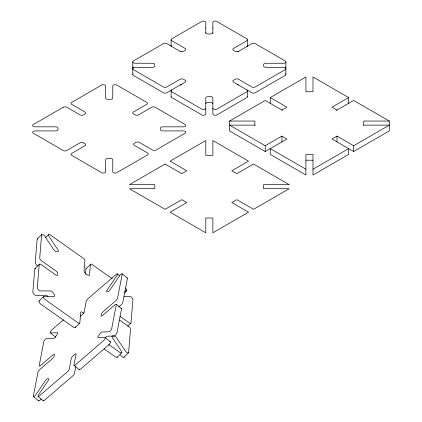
<?xml version="1.0" encoding="UTF-8"?>
<svg xmlns="http://www.w3.org/2000/svg" width="422" height="422" viewBox="0 0 422 422"><rect width="100%" height="100%" fill="white"/><g stroke="black" fill="none" stroke-linecap="round" stroke-linejoin="round"><path stroke-width="0.63" d="M75.438 326.57L75.385 327.219A2.358 1.055 45 0 1 73.454 327.214L40.649 303.993A2.358 1.055 45 0 1 39.051 302.062A2.358 1.055 45 0 1 39.446 300.881M85.476 274.263L85.893 269.099A2.358 1.055 45 0 1 86.652 268.571M75.765 366.671L74.488 373.301A2.358 0.733 -51.1 0 1 72.663 375.981L44.5 400.251A2.358 0.733 -51.1 0 1 43.181 400.314M37.284 239.031L41.757 234.553M45.476 237.67L48.609 234.537A2.358 1.055 45 0 1 50.36 234.933L83.166 258.153A2.358 1.055 45 0 1 84.891 260.738L84.052 271.072A2.358 1.055 45 0 0 85.771 273.656L87.597 274.949A2.358 1.055 45 0 0 89.527 274.949L90.366 264.62A2.358 1.055 45 0 1 92.297 264.62L112.289 278.773M34.889 268.682L39.362 264.204M39.072 301.044L43.545 296.566M86.062 268.714L90.535 264.235M75.221 327.604L79.695 323.125M124.443 293.026L126.679 290.79M127.734 326.285L130.862 323.152M117.147 357.302L121.62 352.824A2.358 1.055 45 0 0 121.336 351.136L112.416 337.742A2.358 1.055 45 0 1 112.563 335.912L113.929 335.917A2.358 1.055 45 0 1 116.514 337.742L125.434 351.136A2.358 1.055 45 0 0 127.402 352.824A2.358 1.055 45 0 0 128.626 352.428L130.509 329.223A2.358 1.055 45 0 0 128.784 326.639L119.653 320.177M123.994 357.281L128.467 352.803M63.485 319.829L52.043 329.688A2.358 0.733 -51.1 0 0 50.44 331.755A2.358 0.733 -51.1 0 0 50.498 332.905L57.403 332.779A2.358 0.733 -51.1 0 1 57.044 334.657L55.751 336.55A2.358 0.733 -51.1 0 1 53.536 338.46L46.631 338.586A2.358 0.733 -51.1 0 0 44.98 339.773A2.358 0.733 -51.1 0 0 43.772 341.831L39.183 365.663A2.358 0.733 -51.1 0 0 40.496 365.642L53.035 354.833A2.358 0.733 -51.1 0 1 54.348 354.812L54.095 356.136A2.358 0.733 -51.1 0 1 52.27 358.816L39.726 369.619A2.358 0.733 -51.1 0 0 37.906 372.299L33.312 396.137A2.358 0.733 -51.1 0 0 34.045 396.527A2.358 0.733 -51.1 0 0 35.807 394.765L45.402 380.676A2.358 0.733 -51.1 0 1 47.617 378.766L48.546 378.75A2.358 0.733 -51.1 0 1 48.187 380.628L38.592 394.712A2.358 0.733 -51.1 0 0 37.975 396.453A2.358 0.733 -51.1 0 0 39.262 396.026L67.43 371.756A2.358 0.733 -51.1 0 0 69.255 369.076L71.297 358.463A2.358 0.733 -51.1 0 1 73.122 355.788L74.689 354.438A2.358 0.733 -51.1 0 1 76.002 354.411L73.955 365.025A2.358 0.733 -51.1 0 0 75.269 365.004L103.432 340.733A2.358 0.733 -51.1 0 0 105.041 338.666A2.358 0.733 -51.1 0 0 104.978 337.51L98.178 337.637A2.358 0.733 -51.1 0 1 98.542 335.759L99.829 333.865A2.358 0.733 -51.1 0 1 102.045 331.956L108.844 331.834A2.358 0.733 -51.1 0 0 110.501 330.648A2.358 0.733 -51.1 0 0 111.703 328.59L116.298 304.753A2.358 0.733 -51.1 0 0 114.984 304.779L102.44 315.582A2.358 0.733 -51.1 0 1 101.127 315.609L101.385 314.284A2.358 0.733 -51.1 0 1 103.205 311.605L115.749 300.796A2.358 0.733 -51.1 0 0 117.574 298.122L122.164 274.284A2.358 0.733 -51.1 0 0 121.436 273.894A2.358 0.733 -51.1 0 0 119.669 275.65L110.073 289.74A2.358 0.733 -51.1 0 1 107.858 291.655L106.93 291.671A2.358 0.733 -51.1 0 1 107.293 289.793L116.883 275.703A2.358 0.733 -51.1 0 0 117.506 273.968A2.358 0.733 -51.1 0 0 116.214 274.395L88.05 298.665A2.358 0.733 -51.1 0 0 86.225 301.34L84.178 311.953A2.358 0.733 -51.1 0 1 82.359 314.633L80.787 315.983A2.358 0.733 -51.1 0 1 79.974 316.505M118.635 307.047L120.987 305.022A2.358 0.733 -51.1 0 0 122.807 302.342L127.402 278.509A2.358 0.733 -51.1 0 0 126.853 278.029M237.697 51.811L251.881 43.619A2.358 1.361 0 0 1 255.215 43.619L285.193 60.926A2.358 1.361 0 0 1 285.705 62.414A2.358 1.361 0 0 1 283.521 63.253L265.965 63.253A2.358 1.361 0 0 0 263.602 64.613L263.602 65.98A2.358 1.361 0 0 0 265.965 67.341L283.521 67.341A2.358 1.361 0 0 1 285.705 68.179A2.358 1.361 0 0 1 285.193 69.667L255.215 86.969A2.358 1.361 0 0 1 251.881 86.969L238.53 79.262A2.358 1.361 0 0 0 235.196 79.262L233.524 80.227A2.358 1.361 0 0 0 233.524 82.153L251.881 92.75A2.358 1.361 0 0 0 255.215 92.75L285.193 75.443A2.358 1.361 0 0 0 285.462 73.702M254.904 125.139L229.557 125.139L265.227 145.732L281.912 136.1L286.918 138.991L265.227 151.514L229.557 130.92L229.557 121.051L265.227 100.457L282.471 110.411M270.233 103.348L270.233 97.566L305.908 76.973L305.908 91.764L312.987 91.764L312.987 76.973L348.656 97.566L348.656 103.348M281.912 110.089L286.918 107.199L270.233 97.566M348.656 97.566L331.972 107.199L336.978 110.089M336.418 110.411L353.662 100.457L389.332 121.051L389.332 130.92L353.662 151.514L331.972 138.991L336.978 136.1L353.662 145.732L389.332 125.139L363.717 125.139M312.987 169.222L348.656 148.623L348.656 154.405L312.987 174.998L312.987 154.431L305.908 154.431L305.908 174.998L270.233 154.405L270.233 148.623L305.908 169.222M109.789 341.746L110.216 341.736A2.358 0.733 -51.1 0 1 110.274 342.891A2.358 0.733 -51.1 0 1 108.67 344.959L80.502 369.224A2.358 0.733 -51.1 0 1 79.172 369.466M229.557 121.051L254.904 121.051L254.904 125.55M389.332 121.051L363.717 121.051L363.717 125.55M305.908 160.212L312.987 160.212M124.949 290.958L126.215 290.964A2.358 1.055 45 0 0 126.764 289.951A2.358 1.055 45 0 0 125.36 288.036M124.152 296.439L129.87 296.444A2.358 1.055 45 0 1 131.88 297.573A2.358 1.055 45 0 1 132.914 299.562L131.031 322.767A2.358 1.055 45 0 1 129.1 322.767L119.969 316.305M180.964 51.811L166.785 43.619A2.358 1.361 0 0 0 163.446 43.619L133.473 60.926A2.358 1.361 0 0 0 132.962 62.414A2.358 1.361 0 0 0 135.14 63.253L152.432 63.253A2.358 1.361 0 0 1 154.79 64.613L154.79 65.98A2.358 1.361 0 0 1 152.432 67.341L135.14 67.341A2.358 1.361 0 0 0 132.962 68.179A2.358 1.361 0 0 0 133.473 69.667L163.446 86.969A2.358 1.361 0 0 0 166.785 86.969L180.131 79.262A2.358 1.361 0 0 1 183.47 79.262L185.137 80.227A2.358 1.361 0 0 1 185.137 82.153L166.785 92.75A2.358 1.361 0 0 1 163.446 92.75L133.473 75.443A2.358 1.361 0 0 1 133.109 73.787M37.88 265.839L36.967 265.195A2.358 1.055 45 0 1 35.248 262.611L37.131 239.406A2.358 1.055 45 0 1 37.78 238.873M83.883 313.293L82.628 312.407A2.358 1.055 45 0 0 80.697 312.407L79.858 322.74A2.358 1.055 45 0 1 77.928 322.735L45.122 299.514A2.358 1.055 45 0 1 43.498 297.521A2.358 1.055 45 0 1 44.009 296.397L54.169 296.402A2.358 1.055 45 0 0 54.317 294.572L53.098 292.747A2.358 1.055 45 0 0 50.519 290.916L40.359 290.911A2.358 1.055 45 0 1 38.344 289.782A2.358 1.055 45 0 1 37.315 287.793L39.199 264.589A2.358 1.055 45 0 1 41.129 264.589L55.736 274.933A2.358 1.055 45 0 0 57.666 274.933L57.772 273.641A2.358 1.055 45 0 0 56.052 271.056L41.44 260.717A2.358 1.055 45 0 1 39.721 258.132L41.604 234.927A2.358 1.055 45 0 1 42.828 234.532A2.358 1.055 45 0 1 44.795 236.22L53.852 249.819A2.358 1.055 45 0 0 56.432 251.649L57.798 251.649A2.358 1.055 45 0 0 57.946 249.819L48.889 236.225A2.358 1.055 45 0 1 48.609 234.537M108.591 344.442L119.869 352.423A2.358 1.055 45 0 0 121.62 352.824M104.118 348.92L115.396 356.901A2.358 1.055 45 0 0 117.327 356.843M122.09 273.809L127.323 278.029M117.437 273.883L119.816 275.803M116.182 304.246L121.473 308.519M105.189 337.584L110.422 341.809M50.287 332.831L55.525 337.057M74.014 365.484L79.31 369.756M38.038 396.538L43.276 400.763M33.391 396.611L38.624 400.837M120.402 354.775L120.961 355.614A2.358 1.055 45 0 0 122.929 357.302A2.358 1.055 45 0 0 124.152 356.906M353.662 145.732L353.662 151.514M336.978 136.1L336.978 141.882M285.884 61.934L285.884 67.71M285.884 68.659L285.884 74.441M281.912 136.1L281.912 141.882M265.227 145.732L265.227 151.514M247.566 39.768L247.566 45.55M247.566 90.825L247.566 96.606M212.873 33.312L212.873 22.461A2.358 1.361 0 0 1 214.329 21.206A2.358 1.361 0 0 1 216.897 21.501L246.875 38.803A2.358 1.361 0 0 1 246.875 40.728L233.524 48.435A2.358 1.361 0 0 0 233.524 50.366L235.196 51.326A2.358 1.361 0 0 0 238.53 51.326M205.794 33.312L205.794 22.461A2.358 1.361 0 0 0 204.332 21.206A2.358 1.361 0 0 0 201.763 21.501L171.791 38.803A2.358 1.361 0 0 0 171.791 40.728L185.137 48.435A2.358 1.361 0 0 1 185.137 50.366L183.47 51.326A2.358 1.361 0 0 1 180.131 51.326M171.095 39.768L171.095 45.55M171.095 90.825L171.095 96.606M132.782 61.934L132.782 67.71M132.782 68.659L132.782 74.441M212.873 28.242A2.358 1.361 0 0 1 212.894 28.047M205.736 27.952A2.358 1.361 0 0 1 205.794 28.242M171.791 46.51A2.358 1.361 0 0 1 171.11 45.407M133.109 68.364A2.358 1.361 0 0 1 133.152 66.934M180.131 85.044A2.358 1.361 0 0 1 181.318 84.674M171.11 96.464A2.358 1.361 0 0 0 171.791 97.566L201.763 114.874A2.358 1.361 0 0 0 204.332 115.169A2.358 1.361 0 0 0 205.794 113.908L205.794 97.994A2.358 1.361 0 0 1 208.151 96.633L210.509 96.633A2.358 1.361 0 0 1 212.873 97.994L212.873 113.908A2.358 1.361 0 0 0 214.329 115.169A2.358 1.361 0 0 0 216.897 114.874L246.875 97.566A2.358 1.361 0 0 0 247.514 96.327M205.794 103.775A2.358 1.361 0 0 1 208.151 102.409L210.509 102.409A2.358 1.361 0 0 1 212.873 103.775M237.343 84.674A2.358 1.361 0 0 1 238.53 85.044M285.509 66.934A2.358 1.361 0 0 1 285.462 68.448M247.514 45.27A2.358 1.361 0 0 1 246.875 46.51M212.873 32.599A2.358 1.361 0 0 1 210.509 33.96L208.151 33.96A2.358 1.361 0 0 1 205.794 32.599M171.791 89.86A2.358 1.361 0 0 0 171.791 91.79L201.763 109.092A2.358 1.361 0 0 0 204.332 109.388A2.358 1.361 0 0 0 205.794 108.132M212.873 108.132A2.358 1.361 0 0 0 214.329 109.388A2.358 1.361 0 0 0 216.897 109.092L246.875 91.79A2.358 1.361 0 0 0 246.875 89.86M47.918 296.386A2.358 1.055 45 0 0 46.045 295.395L35.886 295.389A2.358 1.055 45 0 1 33.871 294.261A2.358 1.055 45 0 1 32.842 292.272L34.725 269.067A2.358 1.055 45 0 1 35.638 268.571M41.045 398.99A2.358 0.733 -51.1 0 1 39.278 400.752A2.358 0.733 -51.1 0 1 38.55 400.357M105.315 337.748A2.358 0.733 -51.1 0 1 107.283 336.181L114.082 336.054A2.358 0.733 -51.1 0 0 115.733 334.873A2.358 0.733 -51.1 0 0 116.941 332.81L121.531 308.978A2.358 0.733 -51.1 0 0 120.908 308.529M55.488 337.014A2.358 0.733 -51.1 0 1 55.461 336.545M63.332 107.204L33.359 124.506A2.358 1.361 0 0 0 32.847 125.993A2.358 1.361 0 0 0 35.026 126.832L55.657 126.832A2.358 1.361 0 0 1 58.014 128.193L58.014 129.559A2.358 1.361 0 0 1 55.657 130.92L35.026 130.92A2.358 1.361 0 0 0 32.847 131.759A2.358 1.361 0 0 0 33.359 133.246L63.332 150.554A2.358 1.361 0 0 0 66.671 150.554L80.016 142.847A2.358 1.361 0 0 1 83.356 142.847L85.022 143.807A2.358 1.361 0 0 1 85.022 145.732L71.677 153.439A2.358 1.361 0 0 0 71.677 155.37L101.649 172.672A2.358 1.361 0 0 0 104.223 172.967A2.358 1.361 0 0 0 105.679 171.712L105.679 159.801A2.358 1.361 0 0 1 108.037 158.44L110.395 158.44A2.358 1.361 0 0 1 112.758 159.801L112.758 171.712A2.358 1.361 0 0 0 114.214 172.967A2.358 1.361 0 0 0 116.783 172.672L147.595 154.885A2.358 1.361 0 0 0 147.595 152.959L134.243 145.252A2.358 1.361 0 0 1 134.243 143.327L135.916 142.362A2.358 1.361 0 0 1 139.249 142.362L152.6 150.068A2.358 1.361 0 0 0 155.94 150.068L185.079 133.246A2.358 1.361 0 0 0 185.59 131.759A2.358 1.361 0 0 0 183.406 130.92L162.781 130.92A2.358 1.361 0 0 1 160.418 129.559L160.418 128.193A2.358 1.361 0 0 1 162.781 126.832L183.406 126.832A2.358 1.361 0 0 0 185.59 125.993A2.358 1.361 0 0 0 185.079 124.506L155.101 107.204A2.358 1.361 0 0 0 151.767 107.204L138.416 114.905A2.358 1.361 0 0 1 135.082 114.905L133.41 113.945A2.358 1.361 0 0 1 133.41 112.02L146.761 104.313A2.358 1.361 0 0 0 146.761 102.382L116.783 85.08A2.358 1.361 0 0 0 114.214 84.785A2.358 1.361 0 0 0 112.758 86.041L112.758 97.951A2.358 1.361 0 0 1 110.395 99.318L108.037 99.318A2.358 1.361 0 0 1 105.679 97.951L105.679 86.041A2.358 1.361 0 0 0 104.223 84.785A2.358 1.361 0 0 0 101.649 85.08L71.677 102.382A2.358 1.361 0 0 0 71.677 104.313L85.022 112.02A2.358 1.361 0 0 1 85.022 113.945L83.356 114.905A2.358 1.361 0 0 1 80.016 114.905L66.671 107.204A2.358 1.361 0 0 0 63.332 107.204M165.113 164.037L129.443 184.636L154.79 184.636L154.79 188.718L129.443 188.718L165.113 209.317L181.798 199.68L186.804 202.571L170.119 212.203L205.794 232.802L205.794 218.01L212.873 218.01L212.873 232.802L248.542 212.203L231.857 202.571L236.863 199.68L253.548 209.317L289.218 188.718L263.602 188.718L263.602 184.636L289.218 184.636L253.548 164.037L236.863 173.674L231.857 170.783L248.542 161.146L212.873 140.552L212.873 155.343L205.794 155.343L205.794 140.552L170.119 161.146L186.804 170.783L181.798 173.674L165.113 164.037"/></g></svg>
